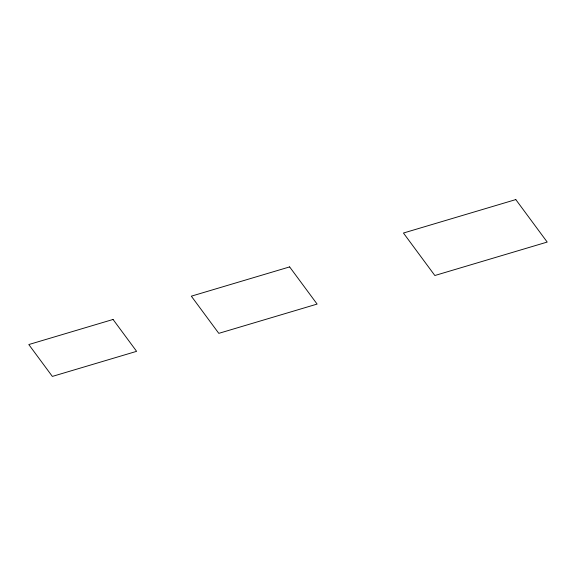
<?xml version="1.0" encoding="UTF-8"?>
<svg xmlns="http://www.w3.org/2000/svg" width="576" height="576" viewBox="0 0 576 576"><rect width="100%" height="100%" fill="white"/><g stroke="black" fill="none" stroke-linecap="round" stroke-linejoin="round"><path stroke-width="0.86" d="M113.062 319.464L28.8 344.549L52.351 376.416L136.613 351.338L113.062 319.464M289.634 266.904L191.326 296.172L218.801 333.353L317.11 304.085L289.634 266.904M515.801 199.584L403.445 233.028L434.844 275.515L547.2 242.071L515.801 199.584"/></g></svg>
